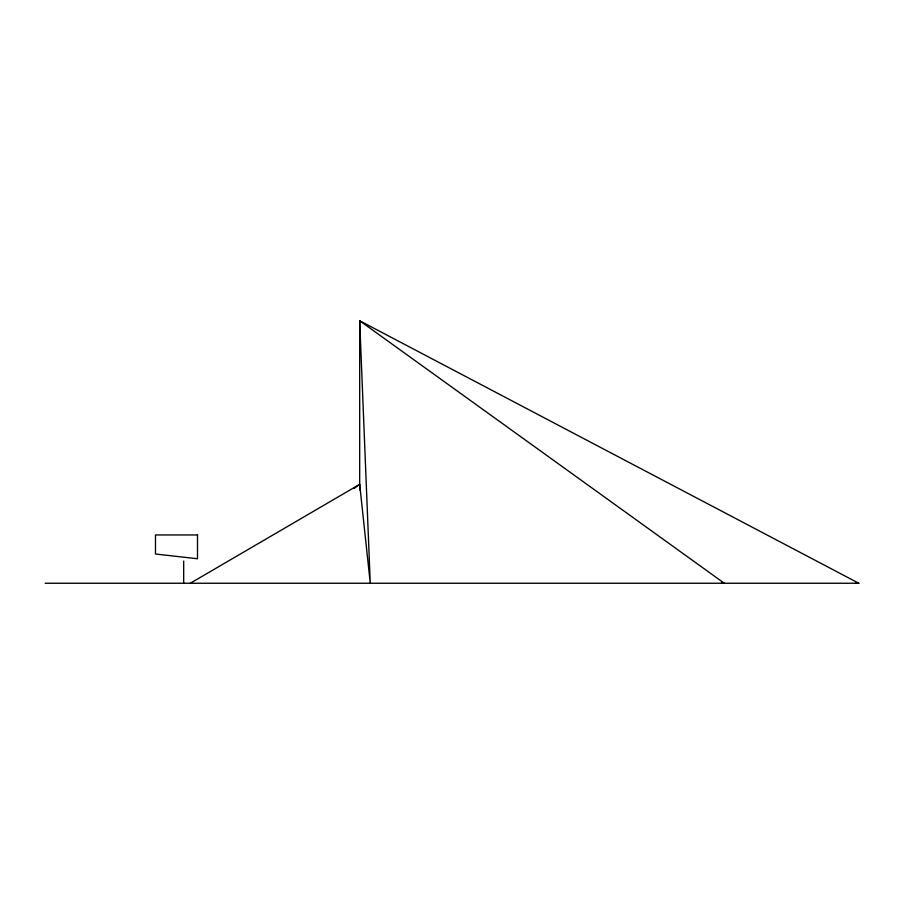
<?xml version="1.0" encoding="UTF-8"?>
<svg xmlns="http://www.w3.org/2000/svg" width="904" height="904" viewBox="0 0 904 904"><rect width="100%" height="100%" fill="white"/><g stroke="black" fill="none" stroke-linecap="round" stroke-linejoin="round"><path stroke-width="1.36" d="M353.972 488.51L359.679 484.352L370.267 583.249L359.679 320.75L858.8 583.249L45.2 583.249M190.303 583.249L359.679 484.352M856.031 582.707L858.8 583.249M721.584 582.515L724.296 583.249L359.679 320.75L359.679 489.923M183.681 561.113L183.681 583.249M197.501 534.953L155.488 534.953L155.488 554.016L197.501 558.751L197.501 534.953"/></g></svg>
